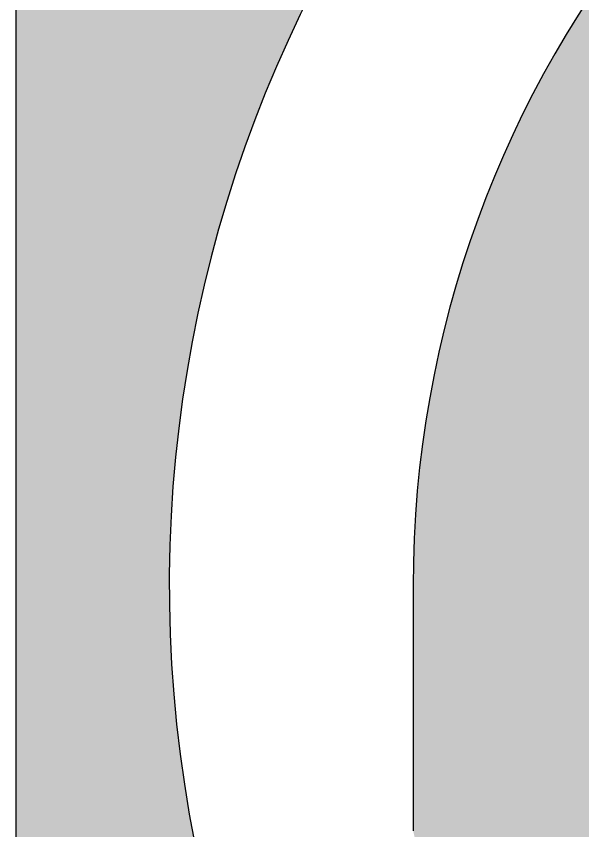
# Model space of a CAD drawing. Extents: x 2442 to 11417, y 1140 to 9206.
# Drawn here: x 9517.71 to 9541.8, y 2377.4 to 2412.06 of the extents above; entities that cross this region are included whole.
import ezdxf

# ---------------------------------------------------------------- set-up
doc = ezdxf.new("R2010")
doc.units = 0
doc.header["$LTSCALE"] = 1000
doc.header["$MEASUREMENT"] = 0
doc.layers.add('TK', color=7, linetype='Continuous')

# ---------------------------------------------------------------- blocks, each defined once
blk = doc.blocks.new('1221')
at = {"layer": 'TK'}
for points in [[(-4.0523, 13.6304), (-4.0523, 15.8857), (-14.4737, 15.8857, 0.414214), (-15.4737, 14.8857), (-15.4737, -14.2636, 0.414214), (-14.4737, -15.2636), (14.6756, -15.2636, 0.414214), (15.6756, -14.2636), (15.6756, 14.8857, 0.414214), (14.6756, 15.8857), (4.2542, 15.8857), (4.2542, 13.6304, -6.566282)], [(-8.0668, -4.3391), (-8.0668, -7.5952, 5.136407), (-11.2666, 0.311), (-11.2666, -2.2829, 0.102594), (-9.2977, -6.5892), (-9.2977, 0.311, -7.685342)]]:
    blk.add_hatch(color=256, dxfattribs=at).paths.add_polyline_path(points)
blk.add_line((-11.2666, 0.311), (-11.2666, -2.2829), dxfattribs=at)
blk.add_lwpolyline([(4.2542, 15.8857), (14.6756, 15.8857, -0.414214), (15.6756, 14.8857), (15.6756, -14.2636, -0.414214), (14.6756, -15.2636), (-14.4737, -15.2636, -0.414214), (-15.4737, -14.2636), (-15.4737, 14.8857, -0.414214), (-14.4737, 15.8857), (-4.0523, 15.8857)], format="xyb", dxfattribs=at)
for radius, start, end in [(13.9519, 107.31844, 72.68156), (11.3675, 224.06808, 180)]:
    blk.add_arc((0.1009, 0.311), radius, start, end, dxfattribs=at)

msp = doc.modelspace()

# ---------------------------------------------------------------- block references
at = {"layer": 'TK', "xscale": 4.011241792384681, "yscale": 4.011241792384681, "zscale": 4.011241792384681}
msp.add_blockref('1221', (9579.781, 2386.559), dxfattribs=at)

doc.saveas('drawing.dxf')
